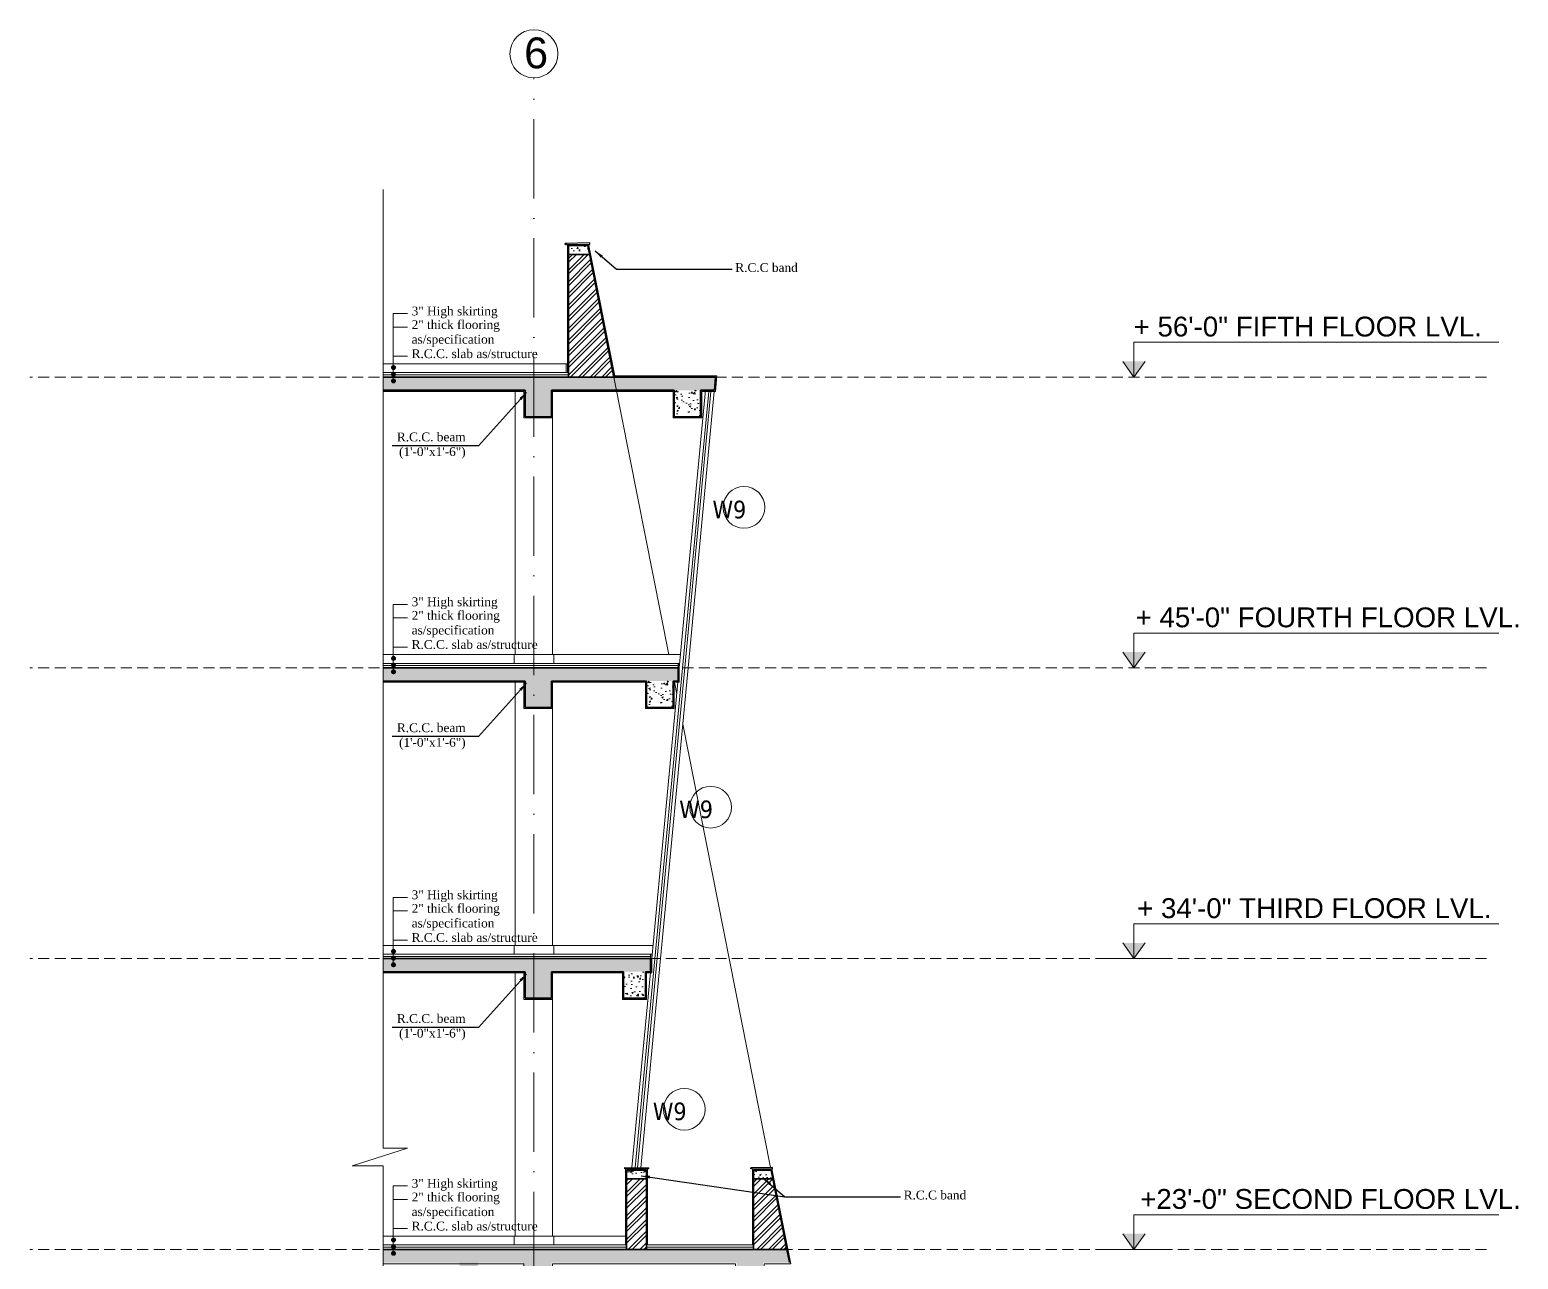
# Model space of a CAD drawing. Header units: inches. Extents: x 10755 to 33653, y -10992 to 10708.
# Drawn here: x 19425 to 20101, y -733 to -175 of the extents above; entities that cross this region are included whole.
import ezdxf

# ---------------------------------------------------------------- set-up
doc = ezdxf.new("R2010")
doc.units = ezdxf.units.IN
doc.header["$MEASUREMENT"] = 0
doc.linetypes.add('ACAD_ISO10W100', pattern=[18, 12, -3, 0, -3])
doc.linetypes.add('DASHED', pattern=[0.75, 0.5, -0.25])
for name, color, linetype, lineweight in [('arrow', 4, 'Continuous', 9), ('break line', 140, 'Continuous', 13), ('centerline', 9, 'ACAD_ISO10W100', 5), ('col', 1, 'Continuous', 30), ('dimension inter - 8', 6, 'Continuous', 13), ('hatch 2', 8, 'Continuous', 13), ('hatch- brick', 21, 'Continuous', 5), ('hatch- rcc', 252, 'Continuous', 5), ('hatch3', 43, 'Continuous', 5), ('PLASTER', 50, 'Continuous', 9), ('stair', 3, 'Continuous', 15), ('text-1-4', 6, 'Continuous', 13), ('title text 1', 113, 'Continuous', 25), ('wall', 1, 'Continuous', 35), ('win sec', 161, 'Continuous', 9)]:
    doc.layers.add(name, color=color, linetype=linetype, lineweight=lineweight)
doc.layers.add('T-TEXT', color=230, linetype='Continuous')
doc.layers.get('dimension inter - 8').off()
doc.styles.add('arial', font='arial.ttf')
doc.styles.add('Prajwal', font='stylu.ttf', dxfattribs={"height": 9})
doc.styles.get("Standard").update_dxf_attribs({"font": 'arial.ttf'})
doc.styles.add('suren', font='times.ttf', dxfattribs={"height": 4})
doc.dimstyles.new('1-4(p) arrow', dxfattribs={"dimtxt": 4, "dimasz": 4, "dimexe": 0, "dimexo": 0, "dimgap": 2, "dimtad": 1, "dimdec": 3, "dimzin": 0, "dimdsep": 46, "dimlunit": 4, "dimtxsty": 'arial', "dimblk": 'DOT', "dimcen": 0, "dimclrd": 4, "dimclre": 3, "dimclrt": 6, "dimadec": 0, "dimazin": 0, "dimtfac": 0.5, "dimtdec": 3, "dimtix": 1, "dimtofl": 0, "dimtmove": 0, "dimatfit": 3, "dimfxl": 0, "dimtolj": 1, "dimtzin": 0, "dimlwe": -1, "dimarcsym": 0})
pattern_1 = [(50, (-20962.6176, -2693.4076), (7.1726018, -0.62752135), [0.75, -8.25]), (355, (-20962.6176, -2693.4076), (-1.3875133, 7.5219213), [0.6, -6.6]), (100.451444, (-20962.02, -2693.46), (5.7850885, 6.8943999), [0.6374019, -7.0114211]), (46.1842, (-20962.618, -2691.408), (10.6724133, -1.6551928), [1.125, -12.375]), (96.635635, (-20961.728, -2691.546), (9.3466195, 9.741186), [0.9561034, -10.5171376]), (351.184164, (-20962.618, -2691.408), (9.3466195, 9.741186), [0.9, -9.9]), (21, (-20961.6176, -2691.9076), (5.9690705, -4.0261889), [0.75, -8.25]), (326, (-20961.6176, -2691.9076), (2.4331533, 7.2515005), [0.6, -6.6]), (71.451445, (-20961.12, -2692.243), (8.4022238, 3.2253115), [0.6374019, -7.0114211]), (37.5, (-20962.6176, -2693.4076), (0.12159855, 3.32893854), [0, -6.52, 0, -6.7, 0, -6.625]), (7.5, (-20962.6176, -2693.4076), (2.63069537, 3.94411712), [0, -3.82, 0, -6.37, 0, -2.525]), (327.5, (-20964.8476, -2693.4076), (5.33822436, -0.22554872), [0, -2.5, 0, -7.8, 0, -10.35]), (317.5, (-20965.8476, -2693.4076), (5.8318617, 1.0010498), [0, -3.25, 0, -5.18, 0, -7.35])]
pattern_2 = [(50, (-25256.1526, -2693.4076), (7.1726018, -0.62752135), [0.75, -8.25]), (355, (-25256.1526, -2693.4076), (-1.3875133, 7.5219213), [0.6, -6.6]), (100.451444, (-25255.555, -2693.46), (5.7850885, 6.8943999), [0.6374019, -7.0114211]), (46.1842, (-25256.153, -2691.408), (10.6724133, -1.6551928), [1.125, -12.375]), (96.635635, (-25255.263, -2691.546), (9.3466195, 9.741186), [0.9561034, -10.5171376]), (351.184164, (-25256.153, -2691.408), (9.3466195, 9.741186), [0.9, -9.9]), (21, (-25255.1526, -2691.9076), (5.9690705, -4.0261889), [0.75, -8.25]), (326, (-25255.1526, -2691.9076), (2.4331533, 7.2515005), [0.6, -6.6]), (71.451445, (-25254.655, -2692.243), (8.4022238, 3.2253115), [0.6374019, -7.0114211]), (37.5, (-25256.1526, -2693.4076), (0.12159855, 3.32893854), [0, -6.52, 0, -6.7, 0, -6.625]), (7.5, (-25256.1526, -2693.4076), (2.63069537, 3.94411712), [0, -3.82, 0, -6.37, 0, -2.525]), (327.5, (-25258.3826, -2693.4076), (5.33822436, -0.22554872), [0, -2.5, 0, -7.8, 0, -10.35]), (317.5, (-25259.3826, -2693.4076), (5.8318617, 1.0010498), [0, -3.25, 0, -5.18, 0, -7.35])]

# ---------------------------------------------------------------- blocks, each defined once
blk = doc.blocks.new('_Dot')
at = {"color": 0, "linetype": 'ByBlock', "lineweight": -2}
blk.add_line((-0.5, 0), (-1, 0), dxfattribs=at)
at = {"color": 0, "linetype": 'ByBlock', "const_width": 0.5}
blk.add_lwpolyline([(-0.25, 0, 1), (0.25, 0, 1)], format="xyb", close=True, dxfattribs=at)
blk = doc.blocks.new('1122')
at = {"layer": 'hatch- rcc'}
h = blk.add_hatch(dxfattribs=at)
h.set_pattern_fill('AR-CONC', color=256, style=0)
h.set_pattern_definition([(50, (0, 0), (7.1726018, -0.62752135), [0.75, -8.25]), (355, (0, 0), (-1.3875133, 7.5219213), [0.6, -6.6]), (100.451444, (0.598, -0.052), (5.7850885, 6.8943999), [0.6374019, -7.0114211]), (46.1842, (4e-16, 2), (10.6724133, -1.6551928), [1.125, -12.375]), (96.635635, (0.889, 1.862), (9.3466195, 9.741186), [0.9561034, -10.5171376]), (351.184164, (4e-16, 2), (9.3466195, 9.741186), [0.9, -9.9]), (21, (1, 1.5), (5.9690705, -4.0261889), [0.75, -8.25]), (326, (1, 1.5), (2.4331533, 7.2515005), [0.6, -6.6]), (71.451445, (1.4974, 1.1645), (8.4022238, 3.2253115), [0.6374019, -7.0114211]), (37.5, (0, 0), (0.12159855, 3.32893854), [0, -6.52, 0, -6.7, 0, -6.625]), (7.5, (0, 0), (2.63069537, 3.94411712), [0, -3.82, 0, -6.37, 0, -2.525]), (327.5, (-2.23, 5e-16), (5.33822436, -0.22554872), [0, -2.5, 0, -7.8, 0, -10.35]), (317.5, (-3.23, 7e-16), (5.8318617, 1.0010498), [0, -3.25, 0, -5.18, 0, -7.35])])
h.paths.add_polyline_path([(40679.56, 2222.52), (40669.56, 2222.52), (40669.56, 2210.52), (40679.56, 2210.52)])
at = {"layer": 'PLASTER', "linetype": 'Continuous', "ltscale": 30}
blk.add_lwpolyline([(40680.06, 2222.02), (40680.06, 2210.02), (40669.06, 2210.02), (40669.06, 2222.02)], dxfattribs=at)
at = {"layer": 'wall', "linetype": 'Continuous', "ltscale": 30}
blk.add_lwpolyline([(40679.56, 2222.52), (40679.56, 2210.52), (40669.56, 2210.52), (40669.56, 2222.52)], dxfattribs=at)

msp = doc.modelspace()

# ---------------------------------------------------------------- hatches: boundary and pattern name
at = {"layer": 'hatch 2', "ltscale": 30}
for points in [[(19921.139, -325.762), (19931.217, -325.762), (19926.178, -332.885)], [(19921.139, -457.762), (19931.217, -457.762), (19926.178, -464.885)], [(19921.139, -589.762), (19931.217, -589.762), (19926.178, -596.885)], [(19921.139, -721.762), (19931.217, -721.762), (19926.178, -728.885)]]:
    msp.add_hatch(color=256, dxfattribs=at).paths.add_polyline_path(points)
at = {"layer": 'hatch 2', "linetype": 'Continuous', "ltscale": 30}
h = msp.add_hatch(dxfattribs=at)
h.set_pattern_fill('ANSI32', color=256, scale=10, style=0)
h.set_pattern_definition([(45, (-2144.7, -2693.4076), (-2.6516504, 2.6516504), []), (45, (-2142.9323, -2693.4076), (-2.6516504, 2.6516504), [])])
h.paths.add_polyline_path([(19695.853, -728.885), (19698.759, -728.885), (19704.853, -728.885), (19704.853, -696.885), (19695.853, -696.885)])
h.paths.add_polyline_path([(19753.444, -728.885), (19768.57, -728.885), (19762.228, -696.885), (19753.444, -696.885)])
at = {"layer": 'hatch- brick'}
h = msp.add_hatch(dxfattribs=at)
h.set_pattern_fill('ANSI32', color=256, scale=10, style=0)
h.set_pattern_definition([(45, (-25256.1526, -2693.4076), (-2.65165043, 2.65165043), []), (45, (-25254.3848, -2693.4076), (-2.65165043, 2.65165043), [])])
h.paths.add_polyline_path([(19679.051, -277.201), (19669.475, -277.201), (19669.475, -277.701), (19669.475, -332.885), (19690.087, -332.885)])
at = {"layer": 'hatch- rcc'}
h = msp.add_hatch(dxfattribs=at)
h.set_pattern_fill('AR-CONC', color=256, style=0)
h.set_pattern_definition(pattern_2)
h.paths.add_polyline_path([(19678.258, -273.201), (19669.475, -273.201), (19669.475, -277.201), (19679.051, -277.201)])
h = msp.add_hatch(dxfattribs=at)
h.set_pattern_fill('AR-CONC', color=256, style=0)
h.set_pattern_definition(pattern_2)
h.paths.add_polyline_path([(19585.259, -1004.885), (19585.259, -1010.885), (19648.759, -1010.885), (19648.759, -1022.885), (19658.759, -1022.885), (19658.759, -1010.885), (19661.759, -1010.885), (19661.759, -1004.885)])
h.paths.add_polyline_path([(19585.259, -860.885), (19585.259, -866.885), (19649.759, -866.885), (19649.759, -878.885), (19661.759, -878.885), (19661.759, -866.885), (19757.759, -866.885), (19757.759, -860.885)])
h.paths.add_polyline_path([(19585.259, -728.885), (19585.259, -734.885), (19649.759, -734.885), (19649.759, -746.885), (19661.759, -746.885), (19661.759, -734.885), (19769.759, -734.885), (19768.57, -728.885)])
h.paths.add_polyline_path([(19585.259, -596.885), (19585.259, -602.885), (19649.759, -602.885), (19649.759, -614.885), (19661.759, -614.885), (19661.759, -602.885), (19706.673, -602.885), (19706.767, -601.885), (19706.767, -596.885)])
h.paths.add_polyline_path([(19585.259, -464.885), (19585.259, -470.885), (19649.759, -470.885), (19649.759, -482.885), (19661.759, -482.885), (19661.759, -470.885), (19719.173, -470.885), (19719.267, -469.885), (19719.267, -464.885)])
h.paths.add_polyline_path([(19585.259, -332.885), (19585.259, -338.885), (19649.759, -338.885), (19649.759, -350.885), (19661.759, -350.877), (19661.759, -338.877), (19735.691, -338.885), (19736.259, -332.885)])
h.paths.add_polyline_path([(19618.169, -866.885), (19626.412, -866.885), (19626.412, -863.495), (19618.169, -863.495)])
h = msp.add_hatch(dxfattribs=at)
h.set_pattern_fill('AR-CONC', color=256, style=0)
h.set_pattern_definition([(50, (-20950.1176, -2561.4076), (7.1726018, -0.62752135), [0.75, -8.25]), (355, (-20950.1176, -2561.4076), (-1.3875133, 7.5219213), [0.6, -6.6]), (100.451444, (-20949.52, -2561.46), (5.7850885, 6.8943999), [0.6374019, -7.0114211]), (46.1842, (-20950.118, -2559.408), (10.6724133, -1.6551928), [1.125, -12.375]), (96.635635, (-20949.228, -2559.546), (9.3466195, 9.741186), [0.9561034, -10.5171376]), (351.184164, (-20950.118, -2559.408), (9.3466195, 9.741186), [0.9, -9.9]), (21, (-20949.1176, -2559.9076), (5.9690705, -4.0261889), [0.75, -8.25]), (326, (-20949.1176, -2559.9076), (2.4331533, 7.2515005), [0.6, -6.6]), (71.451445, (-20948.62, -2560.243), (8.4022238, 3.2253115), [0.6374019, -7.0114211]), (37.5, (-20950.1176, -2561.4076), (0.12159855, 3.32893854), [0, -6.52, 0, -6.7, 0, -6.625]), (7.5, (-20950.1176, -2561.4076), (2.63069537, 3.94411712), [0, -3.82, 0, -6.37, 0, -2.525]), (327.5, (-20952.3476, -2561.4076), (5.33822436, -0.22554872), [0, -2.5, 0, -7.8, 0, -10.35]), (317.5, (-20953.3476, -2561.4076), (5.8318617, 1.0010498), [0, -3.25, 0, -5.18, 0, -7.35])])
h.paths.add_polyline_path([(19729.438, -338.885), (19717.438, -338.885), (19717.438, -350.885), (19729.438, -350.885)])
h = msp.add_hatch(dxfattribs=at)
h.set_pattern_fill('AR-CONC', color=256, style=0)
h.set_pattern_definition(pattern_1)
h.paths.add_polyline_path([(19716.938, -470.885), (19704.938, -470.885), (19704.938, -482.885), (19716.938, -482.885)])
h = msp.add_hatch(dxfattribs=at)
h.set_pattern_fill('AR-CONC', color=256, style=0)
h.set_pattern_definition(pattern_1)
h.paths.add_polyline_path([(19761.435, -692.885), (19753.444, -692.885), (19753.444, -696.885), (19762.228, -696.885)])
h.paths.add_polyline_path([(19704.853, -692.885), (19695.853, -692.885), (19695.853, -696.885), (19704.853, -696.885)])
h = msp.add_hatch(dxfattribs=at)
h.set_pattern_fill('AR-CONC', color=256, style=0)
h.set_pattern_definition(pattern_1)
h.paths.add_polyline_path([(19757.759, -866.885), (19757.759, -860.885), (19653.759, -860.885), (19653.759, -878.885), (19658.759, -878.885), (19658.759, -866.885), (19745.759, -866.885), (19745.759, -878.885), (19757.759, -878.885)])
edge = h.paths.add_edge_path()
edge.add_line((19653.759, -860.885), (19589.895, -860.885))
edge.add_line((19589.895, -860.885), (19589.895, -862.129))
edge.add_arc((19590.017, -862.678), 0.563, 0, 102.455389, ccw=False)
edge.add_arc((19590.017, -862.678), 0.562, -180, 0, ccw=False)
edge.add_arc((19590.017, -862.678), 0.562, 102.455389, 180, ccw=False)
edge.add_line((19589.895, -862.129), (19589.895, -860.885))
edge.add_line((19589.895, -860.885), (19585.259, -860.885))
edge.add_line((19585.259, -860.885), (19585.259, -866.885))
edge.add_line((19585.259, -866.885), (19648.759, -866.885))
edge.add_line((19648.759, -866.885), (19648.759, -878.885))
edge.add_line((19648.759, -878.885), (19653.759, -878.885))
edge.add_line((19653.759, -878.885), (19653.759, -860.885))
h.paths.add_polyline_path([(19768.57, -728.885), (19653.759, -728.885), (19653.759, -746.885), (19658.759, -746.885), (19658.759, -734.885), (19745.759, -734.885), (19745.759, -746.885), (19757.759, -746.885), (19757.759, -734.885), (19769.759, -734.885)])
edge = h.paths.add_edge_path()
edge.add_line((19653.759, -728.885), (19589.895, -728.885))
edge.add_line((19589.895, -728.885), (19589.895, -730.129))
edge.add_arc((19590.017, -730.678), 0.563, 0, 102.455389, ccw=False)
edge.add_arc((19590.017, -730.678), 0.562, -180, 0, ccw=False)
edge.add_arc((19590.017, -730.678), 0.562, 102.455389, 180, ccw=False)
edge.add_line((19589.895, -730.129), (19589.895, -728.885))
edge.add_line((19589.895, -728.885), (19585.259, -728.885))
edge.add_line((19585.259, -728.885), (19585.259, -734.885))
edge.add_line((19585.259, -734.885), (19648.759, -734.885))
edge.add_line((19648.759, -734.885), (19648.759, -746.885))
edge.add_line((19648.759, -746.885), (19653.759, -746.885))
edge.add_line((19653.759, -746.885), (19653.759, -728.885))
h.paths.add_polyline_path([(19628.314, -746.622), (19628.314, -733.495), (19620.071, -733.495), (19620.071, -746.622)], flags=17)
h.paths.add_polyline_path([(19623.113, -866.885), (19631.356, -866.885), (19631.356, -863.495), (19623.113, -863.495)])

# ---------------------------------------------------------------- linework, layer by layer
at = {"layer": 'arrow', "linetype": 'Continuous'}
for p, q in [((19589.895, -334.977, 0), (19589.895, -304.079, 0)), ((19589.895, -304.079, 0), (19596.353, -304.079, 0)), ((19589.895, -334.977, 0), (19589.895, -304.079, 0)), ((19589.895, -304.079, 0), (19596.353, -304.079, 0)), ((19589.895, -310.254, 0), (19596.353, -310.254, 0)), ((19589.895, -310.254, 0), (19596.353, -310.254, 0)), ((19589.895, -323.461, 0), (19596.353, -323.461, 0)), ((19589.895, -323.461, 0), (19596.353, -323.461, 0)), ((19589.895, -466.977, 0), (19589.895, -436.079, 0)), ((19589.895, -436.079, 0), (19596.353, -436.079, 0)), ((19589.895, -466.977, 0), (19589.895, -436.079, 0)), ((19589.895, -436.079, 0), (19596.353, -436.079, 0)), ((19589.895, -442.254, 0), (19596.353, -442.254, 0)), ((19589.895, -442.254, 0), (19596.353, -442.254, 0)), ((19589.895, -455.461, 0), (19596.353, -455.461, 0)), ((19589.895, -455.461, 0), (19596.353, -455.461, 0)), ((19589.895, -599.977, 0), (19589.895, -569.079, 0)), ((19589.895, -569.079, 0), (19596.353, -569.079, 0)), ((19589.895, -599.977, 0), (19589.895, -569.079, 0)), ((19589.895, -569.079, 0), (19596.353, -569.079, 0)), ((19589.895, -575.254, 0), (19596.353, -575.254, 0)), ((19589.895, -575.254, 0), (19596.353, -575.254, 0)), ((19589.895, -588.461, 0), (19596.353, -588.461, 0)), ((19589.895, -588.461, 0), (19596.353, -588.461, 0)), ((19589.895, -730.977, 0), (19589.895, -700.079, 0)), ((19589.895, -700.079, 0), (19596.353, -700.079, 0)), ((19589.895, -730.977, 0), (19589.895, -700.079, 0)), ((19589.895, -700.079, 0), (19596.353, -700.079, 0)), ((19589.895, -706.254, 0), (19596.353, -706.254, 0)), ((19589.895, -706.254, 0), (19596.353, -706.254, 0)), ((19589.895, -719.461, 0), (19596.353, -719.461, 0)), ((19589.895, -719.461, 0), (19596.353, -719.461, 0))]:
    msp.add_line(p, q, dxfattribs=at)
at = {"layer": 'break line'}
msp.add_lwpolyline([(19585.259, -1184.225), (19585.259, -690.957), (19571.206, -690.957), (19596.405, -682.923), (19585.259, -682.923), (19585.259, -247.832)], dxfattribs=at)
at = {"layer": 'centerline', "ltscale": 3}
msp.add_line((19653.759, -1279.682), (19653.759, -197.078), dxfattribs=at)
at = {"layer": 'centerline', "linetype": 'Continuous'}
msp.add_circle((19653.759, -186.166), 10.912, dxfattribs=at)
at = {"layer": 'col'}
for p, q in [((19679.17, -272.016, 0), (19668.007, -272.204, 0)), ((19668.007, -272.701, 0), (19668.007, -272.204, 0)), ((19668.007, -272.701, 0), (19668.007, -272.204, 0)), ((19668.007, -272.701, 0), (19668.007, -272.213, 0)), ((19668.007, -272.701, 0), (19668.132, -272.701, 0)), ((19668.007, -272.701, 0), (19668.132, -272.701, 0)), ((19668.007, -272.701, 0), (19668.007, -272.701, 0)), ((19668.007, -272.701, 0), (19668.132, -272.701, 0)), ((19668.007, -272.701, 0), (19668.007, -272.701, 0)), ((19668.007, -272.701, 0), (19668.132, -272.701, 0)), ((19668.007, -272.701, 0), (19668.007, -272.701, 0)), ((19668.634, -272.701, 0), (19668.758, -272.701, 0)), ((19668.758, -272.701, 0), (19679.168, -272.701, 0)), ((19679.168, -272.701, 0), (19679.17, -272.016, 0)), ((19695.016, -691.7, 0), (19705.934, -691.888, 0)), ((19695.018, -692.385, 0), (19695.016, -691.7, 0)), ((19705.183, -692.386, 0), (19695.018, -692.385, 0)), ((19705.308, -692.386, 0), (19705.183, -692.386, 0)), ((19705.934, -692.386, 0), (19705.809, -692.386, 0)), ((19705.934, -692.386, 0), (19705.809, -692.386, 0)), ((19705.934, -692.386, 0), (19705.809, -692.386, 0)), ((19705.934, -692.386, 0), (19705.809, -692.386, 0)), ((19705.934, -692.386, 0), (19705.934, -691.888, 0)), ((19705.934, -692.386, 0), (19705.934, -691.888, 0)), ((19705.934, -692.386, 0), (19705.934, -691.897, 0)), ((19705.934, -692.386, 0), (19705.934, -692.386, 0)), ((19705.934, -692.386, 0), (19705.934, -692.386, 0)), ((19705.934, -692.386, 0), (19705.934, -692.386, 0)), ((19762.127, -691.7, 0), (19752.193, -691.888, 0)), ((19752.193, -692.386, 0), (19752.193, -691.888, 0)), ((19752.193, -692.386, 0), (19752.193, -691.888, 0)), ((19752.193, -692.386, 0), (19752.193, -691.897, 0)), ((19752.193, -692.386, 0), (19752.193, -692.386, 0)), ((19752.193, -692.386, 0), (19752.318, -692.386, 0)), ((19752.193, -692.386, 0), (19752.318, -692.386, 0)), ((19752.193, -692.386, 0), (19752.193, -692.386, 0)), ((19752.193, -692.386, 0), (19752.318, -692.386, 0)), ((19752.193, -692.386, 0), (19752.318, -692.386, 0)), ((19752.193, -692.386, 0), (19752.193, -692.386, 0)), ((19752.82, -692.386, 0), (19752.944, -692.386, 0)), ((19752.944, -692.386, 0), (19762.126, -692.385, 0)), ((19762.126, -692.385, 0), (19762.127, -691.7, 0))]:
    msp.add_line(p, q, dxfattribs=at)
for centre, start, end in [((19668.383, -272.702, 0), 0.196316, 179.80581), ((19668.383, -272.702, 0), 0.196316, 179.80581), ((19705.558, -692.386, 0), 0.19419, 179.803684), ((19705.558, -692.386, 0), 0.19419, 179.803684), ((19752.569, -692.386, 0), 0.196316, 179.80581), ((19752.569, -692.386, 0), 0.196316, 179.80581)]:
    msp.add_arc(centre, 0.251, start, end, dxfattribs=at)
at = {"layer": 'hatch 2', "ltscale": 30}
for p, q in [((19926.178, -317.124), (20091.876, -317.124)), ((19926.178, -332.885), (19926.178, -317.124)), ((19926.178, -332.885), (19921.139, -325.762)), ((19926.178, -332.885), (19931.217, -325.762)), ((19926.178, -449.124), (20091.876, -449.124)), ((19926.178, -464.885), (19926.178, -449.124)), ((19926.178, -464.885), (19921.139, -457.762)), ((19926.178, -464.885), (19931.217, -457.762)), ((19926.178, -581.124), (20091.876, -581.124)), ((19926.178, -596.885), (19926.178, -581.124)), ((19926.178, -596.885), (19921.139, -589.762)), ((19926.178, -596.885), (19931.217, -589.762)), ((19913.861, -596.885), (19938.496, -596.885)), ((19913.891, -596.885), (19938.526, -596.885)), ((19926.178, -713.124), (20091.876, -713.124)), ((19926.178, -728.885), (19926.178, -713.124)), ((19926.178, -728.885), (19921.139, -721.762)), ((19926.178, -728.885), (19931.217, -721.762)), ((19913.861, -728.885), (19938.496, -728.885)), ((19913.891, -728.885), (19938.526, -728.885))]:
    msp.add_line(p, q, dxfattribs=at)
for centre in [(19749.141, -392.065), (19734.038, -528.159), (19722.058, -665.256)]:
    msp.add_circle(centre, 9.47, dxfattribs=at)
at = {"layer": 'hatch3', "linetype": 'DASHED', "lineweight": 0, "ltscale": 10}
for p, q in [((20086.188, -332.885), (19424.875, -332.885)), ((20086.188, -464.885), (19424.875, -464.885)), ((20086.188, -596.885), (19424.875, -596.885)), ((20086.188, -728.885), (19424.875, -728.885))]:
    msp.add_line(p, q, dxfattribs=at)
at = {"layer": 'PLASTER', "linetype": 'Continuous', "ltscale": 30}
for p, q in [((19668.975, -272.701), (19668.975, -330.885)), ((19690.498, -332.385), (19678.749, -273.104)), ((19668.475, -326.885), (19585.259, -326.885)), ((19585.259, -330.885), (19669.475, -330.885)), ((19585.259, -331.885), (19669.475, -331.885)), ((19715.059, -458.885), (19690.087, -332.885)), ((19690.498, -332.385), (19736.808, -332.385)), ((19645.259, -458.885), (19645.259, -339.385)), ((19662.259, -458.885), (19662.259, -339.385)), ((19662.259, -339.385), (19693.011, -339.385)), ((19720.309, -458.885), (19585.259, -458.885)), ((19644.759, -462.885), (19644.759, -458.885)), ((19662.759, -462.885), (19662.759, -458.885)), ((19585.259, -462.885), (19719.767, -462.885)), ((19585.259, -463.885), (19719.267, -463.885)), ((19719.267, -464.885), (19719.267, -462.885)), ((19645.259, -590.885), (19645.259, -471.385)), ((19662.259, -590.885), (19662.259, -471.385)), ((19718.612, -476.812), (19717.536, -471.385)), ((19761.203, -691.718), (19721.33, -490.53)), ((19707.809, -590.885), (19585.259, -590.885)), ((19644.759, -594.885), (19644.759, -590.885)), ((19662.759, -594.885), (19662.759, -590.885)), ((19707.267, -594.885), (19585.259, -594.885)), ((19707.267, -594.885), (19585.259, -594.885)), ((19706.767, -595.885), (19585.259, -595.885)), ((19706.767, -595.885), (19585.259, -595.885)), ((19706.767, -596.885), (19706.767, -594.885)), ((19645.259, -722.885), (19645.259, -603.385)), ((19662.259, -722.885), (19662.259, -603.385)), ((19695.353, -726.885), (19695.353, -692.385)), ((19705.353, -726.885), (19705.353, -692.242)), ((19752.944, -692.386), (19752.944, -726.885)), ((19695.309, -722.885), (19585.259, -722.885)), ((19644.759, -726.885), (19644.759, -722.885)), ((19662.759, -726.885), (19662.759, -722.885)), ((19695.853, -726.885), (19585.259, -726.885)), ((19695.853, -727.885), (19585.259, -727.885))]:
    msp.add_line(p, q, dxfattribs=at)
for points in [[(19668.475, -326.885), (19668.975, -326.885), (19668.975, -330.885), (19668.475, -330.885), (19668.475, -326.885)], [(19729.938, -339.385), (19736.146, -339.385), (19736.808, -332.385)], [(19585.259, -339.385), (19649.259, -339.385), (19649.259, -351.385), (19662.259, -351.385), (19662.259, -339.385), (19716.938, -339.385)], [(19729.938, -339.385), (19729.938, -351.385), (19716.938, -351.385), (19716.938, -339.385)], [(19717.438, -471.385), (19719.767, -471.385), (19719.767, -462.885)], [(19585.259, -471.385), (19649.259, -471.385), (19649.259, -483.385), (19662.259, -483.385), (19662.259, -471.385), (19704.438, -471.385)], [(19717.438, -471.385), (19717.438, -483.385), (19704.438, -483.385), (19704.438, -471.385)], [(19704.938, -603.385), (19707.267, -603.385), (19707.267, -594.885)], [(19585.259, -603.385), (19649.259, -603.385), (19649.259, -615.385), (19662.259, -615.385), (19662.259, -603.385), (19693.938, -603.385)], [(19585.259, -735.385), (19649.259, -735.385), (19649.259, -747.385), (19662.259, -747.385), (19662.259, -735.385), (19745.259, -735.385), (19745.259, -747.385), (19758.259, -747.385), (19758.259, -735.385), (19770.368, -735.385), (19761.846, -692.385)], [(19753.444, -728.885), (19753.444, -726.885)]]:
    msp.add_lwpolyline(points, dxfattribs=at)
at = {"layer": 'stair', "ltscale": 5}
for p, q in [((19753.444, -726.885), (19704.853, -726.885)), ((19753.444, -727.885), (19704.853, -727.885))]:
    msp.add_line(p, q, dxfattribs=at)
at = {"layer": 'text-1-4', "ltscale": 50, "const_width": 1.125, "elevation": 0}
for points in [[(19590.579, -328.598, -1), (19589.454, -328.598, -1)], [(19590.579, -328.598, -1), (19589.454, -328.598, -1)], [(19590.579, -331.669, -1), (19589.454, -331.669, -1)], [(19590.579, -331.669, -1), (19589.454, -331.669, -1)], [(19590.579, -334.678, -1), (19589.454, -334.678, -1)], [(19590.579, -334.678, -1), (19589.454, -334.678, -1)], [(19590.579, -460.598, -1), (19589.454, -460.598, -1)], [(19590.579, -460.598, -1), (19589.454, -460.598, -1)], [(19590.579, -463.669, -1), (19589.454, -463.669, -1)], [(19590.579, -463.669, -1), (19589.454, -463.669, -1)], [(19590.579, -466.678, -1), (19589.454, -466.678, -1)], [(19590.579, -466.678, -1), (19589.454, -466.678, -1)], [(19590.579, -593.598, -1), (19589.454, -593.598, -1)], [(19590.579, -593.598, -1), (19589.454, -593.598, -1)], [(19590.579, -596.669, -1), (19589.454, -596.669, -1)], [(19590.579, -596.669, -1), (19589.454, -596.669, -1)], [(19590.579, -599.678, -1), (19589.454, -599.678, -1)], [(19590.579, -599.678, -1), (19589.454, -599.678, -1)], [(19590.579, -724.598, -1), (19589.454, -724.598, -1)], [(19590.579, -724.598, -1), (19589.454, -724.598, -1)], [(19590.579, -727.669, -1), (19589.454, -727.669, -1)], [(19590.579, -727.669, -1), (19589.454, -727.669, -1)], [(19590.579, -730.678, -1), (19589.454, -730.678, -1)], [(19590.579, -730.678, -1), (19589.454, -730.678, -1)]]:
    msp.add_lwpolyline(points, format="xyb", close=True, dxfattribs=at)
at = {"layer": 'wall', "linetype": 'Continuous', "ltscale": 30}
for p, q in [((19669.475, -273.201), (19669.475, -277.701)), ((19678.258, -273.201), (19669.475, -273.201)), ((19690.087, -332.885), (19678.258, -273.201)), ((19679.051, -277.201), (19669.475, -277.201)), ((19669.475, -277.701), (19669.475, -332.885)), ((19585.259, -332.885), (19736.259, -332.885)), ((19735.691, -338.885), (19736.259, -332.885)), ((19585.259, -338.885), (19649.759, -338.885)), ((19649.759, -350.885), (19649.759, -338.885)), ((19661.759, -338.885), (19717.438, -338.885)), ((19661.759, -338.885), (19661.759, -350.885)), ((19729.438, -338.885), (19735.691, -338.885)), ((19661.759, -350.885), (19649.759, -350.885)), ((19649.759, -482.885), (19649.759, -470.885)), ((19661.759, -470.885), (19661.759, -482.885)), ((19661.759, -482.885), (19649.759, -482.885)), ((19649.759, -614.885), (19649.759, -602.885)), ((19661.759, -602.885), (19661.759, -614.885)), ((19661.759, -614.885), (19649.759, -614.885)), ((19704.853, -692.885), (19695.853, -692.885)), ((19695.853, -728.885), (19695.853, -692.885)), ((19704.853, -728.885), (19704.853, -692.885)), ((19761.435, -692.885), (19753.444, -692.885)), ((19753.444, -692.885), (19753.444, -728.885)), ((19761.435, -692.885), (19753.444, -692.885)), ((19761.435, -692.885), (19753.444, -692.885)), ((19768.57, -728.885), (19761.435, -692.885)), ((19704.853, -696.885), (19695.853, -696.885)), ((19762.228, -696.885), (19753.444, -696.885)), ((19585.259, -728.885), (19768.57, -728.885)), ((19769.759, -734.885), (19768.57, -728.885))]:
    msp.add_line(p, q, dxfattribs=at)
for points in [[(19729.438, -338.885), (19729.438, -350.885), (19717.438, -350.885), (19717.438, -338.885)], [(19585.259, -464.885), (19719.267, -464.885), (19719.267, -470.885), (19716.938, -470.885)], [(19649.759, -470.885), (19585.259, -470.885)], [(19704.938, -470.885), (19661.759, -470.885)], [(19716.938, -470.885), (19716.938, -482.885), (19704.938, -482.885), (19704.938, -470.885)], [(19585.259, -596.885), (19706.767, -596.885), (19706.767, -602.885), (19704.438, -602.885)], [(19649.759, -602.885), (19585.259, -602.885)], [(19694.438, -602.885), (19661.759, -602.885)]]:
    msp.add_lwpolyline(points, dxfattribs=at)
at = {"layer": 'win sec'}
for p, q in [((19719.741, -464.885), (19731.673, -338.885)), ((19721.234, -465.027), (19733.132, -339.385)), ((19722.266, -464.744), (19734.137, -339.385)), ((19723.759, -464.885), (19735.643, -339.385)), ((19707.241, -596.885), (19719.741, -464.885)), ((19708.734, -597.027), (19721.234, -465.027)), ((19709.766, -596.744), (19722.266, -464.744)), ((19711.259, -596.885), (19723.759, -464.885)), ((19698.257, -691.756), (19707.241, -596.885)), ((19699.761, -691.782), (19708.734, -597.027)), ((19700.764, -691.799), (19709.766, -596.744)), ((19702.268, -691.825), (19711.259, -596.885))]:
    msp.add_line(p, q, dxfattribs=at)

# ---------------------------------------------------------------- block references
at = {"layer": 'dimension inter - 8'}
msp.add_blockref('1122', (-20975.118, -2825.408), dxfattribs=at)

# ---------------------------------------------------------------- texts
at = {"layer": 'T-TEXT', "ltscale": 100, "insert": (19649.324, -178.728), "char_height": 14, "width": 12.94397, "attachment_point": 1, "style": 'suren'}
msp.add_mtext('{\\fArial|b0|i0|c0|p34;6}', dxfattribs=at)
at = {"layer": 'text-1-4', "ltscale": 50, "char_height": 4, "width": 113.8795, "attachment_point": 1}
for s, insert in [('\\A1;{\\fTimes New Roman|b0|i0|c0|p18;\\H1.0003x; R.C.C band}', (19743.688, -281.183)), ('{\\fTimes New Roman|b0|i0|c0|p18;3" High skirting}', (19598.255, -300.914, 0)), ('{\\fTimes New Roman|b0|i0|c0|p18;3" High skirting}', (19598.255, -300.914, 0)), ('{\\fTimes New Roman|b0|i0|c0|p18;2" thick flooring \\Pas/specification}', (19598.255, -307.089, 0)), ('{\\fTimes New Roman|b0|i0|c0|p18;2" thick flooring \\Pas/specification}', (19598.255, -307.089, 0)), ('{\\fTimes New Roman|b0|i0|c0|p18;R.C.C. slab as/structure}', (19598.255, -320.296, 0)), ('{\\fTimes New Roman|b0|i0|c0|p18;R.C.C. slab as/structure}', (19598.255, -320.296, 0)), ('{\\fTimes New Roman|b0|i0|c0|p18;2" thick flooring \\Pas/specification}', (19598.255, -439.089, 0)), ('{\\fTimes New Roman|b0|i0|c0|p18;2" thick flooring \\Pas/specification}', (19598.255, -439.089, 0)), ('{\\fTimes New Roman|b0|i0|c0|p18;3" High skirting}', (19598.255, -432.914, 0)), ('{\\fTimes New Roman|b0|i0|c0|p18;3" High skirting}', (19598.255, -432.914, 0)), ('{\\fTimes New Roman|b0|i0|c0|p18;R.C.C. slab as/structure}', (19598.255, -452.296, 0)), ('{\\fTimes New Roman|b0|i0|c0|p18;R.C.C. slab as/structure}', (19598.255, -452.296, 0)), ('{\\fTimes New Roman|b0|i0|c0|p18;3" High skirting}', (19598.255, -565.914, 0)), ('{\\fTimes New Roman|b0|i0|c0|p18;3" High skirting}', (19598.255, -565.914, 0)), ('{\\fTimes New Roman|b0|i0|c0|p18;2" thick flooring \\Pas/specification}', (19598.255, -572.089, 0)), ('{\\fTimes New Roman|b0|i0|c0|p18;2" thick flooring \\Pas/specification}', (19598.255, -572.089, 0)), ('{\\fTimes New Roman|b0|i0|c0|p18;R.C.C. slab as/structure}', (19598.255, -585.296, 0)), ('{\\fTimes New Roman|b0|i0|c0|p18;R.C.C. slab as/structure}', (19598.255, -585.296, 0)), ('{\\fTimes New Roman|b0|i0|c0|p18;2" thick flooring \\Pas/specification}', (19598.255, -703.089, 0)), ('{\\fTimes New Roman|b0|i0|c0|p18;2" thick flooring \\Pas/specification}', (19598.255, -703.089, 0)), ('{\\fTimes New Roman|b0|i0|c0|p18;3" High skirting}', (19598.255, -696.914, 0)), ('{\\fTimes New Roman|b0|i0|c0|p18;3" High skirting}', (19598.255, -696.914, 0)), ('\\A1;{\\fTimes New Roman|b0|i0|c0|p18;\\H1.0003x; R.C.C band}', (19820.134, -702.197)), ('{\\fTimes New Roman|b0|i0|c0|p18;R.C.C. slab as/structure}', (19598.255, -716.296, 0)), ('{\\fTimes New Roman|b0|i0|c0|p18;R.C.C. slab as/structure}', (19598.255, -716.296, 0))]:
    msp.add_mtext(s, dxfattribs=dict(at, insert=insert))
at = {"layer": 'text-1-4', "ltscale": 50, "char_height": 4, "width": 33.30159, "attachment_point": 3, "rotation": 0.073657}
for insert in [(19622.764, -358.054), (19622.764, -490.054), (19622.764, -622.054)]:
    msp.add_mtext('{\\fTimes New Roman|b0|i0|c0|p18;R.C.C. beam (1\'-0"x1\'-6")}', dxfattribs=dict(at, insert=insert))
at = {"layer": 'title text 1', "char_height": 9, "width": 288.36124, "attachment_point": 3, "style": 'Prajwal'}
for s, insert in [('\\pi-42.13;{\\fArial|b0|i0|c0|p34;+ 56\'-0" FIFTH FLOOR LVL.}', (20084.166, -305.478)), ('\\pi-42.13;{\\fArial|b0|i0|c0|p34;+ 45\'-0" FOURTH FLOOR LVL.}', (20101.811, -437.478)), ('\\pi-42.13;{\\fArial|b0|i0|c0|p34;+ 34\'-0" THIRD FLOOR LVL.}', (20088.54, -569.478)), ('\\pi-42.13;{\\fArial|b0|i0|c0|p34;+23\'-0" SECOND FLOOR LVL.}', (20101.811, -701.478))]:
    msp.add_mtext(s, dxfattribs=dict(at, insert=insert))
at = {"layer": 'title text 1', "char_height": 8, "width": 6.48014975013211e-13, "attachment_point": 1, "rotation": 359.956324, "style": 'Prajwal'}
for insert in [(19741.283, -389.032), (19726.181, -525.125), (19714.201, -662.222)]:
    msp.add_mtext('\\pxi-0.8045;{\\fTahoma|b0|i0|c0|p34;W9}', dxfattribs=dict(at, insert=insert))

# ---------------------------------------------------------------- leaders
at = {"layer": 'arrow'}
for points in [[(19681.559, -275.647), (19691.243, -283.955), (19743.749, -283.955)], [(19650.346, -339.873), (19628.623, -364.12), (19589.453, -364.12)], [(19650.346, -471.873), (19628.623, -496.12), (19589.453, -496.12)], [(19650.346, -603.873), (19628.623, -628.12), (19589.453, -628.12)], [(19702.398, -695.522), (19767.689, -704.969), (19820.195, -704.969)], [(19758.006, -696.661), (19767.689, -704.969), (19820.195, -704.969)]]:
    msp.add_leader(points, dimstyle='1-4(p) arrow', override={"dimtad": 0}, dxfattribs=at)

doc.saveas('drawing.dxf')
